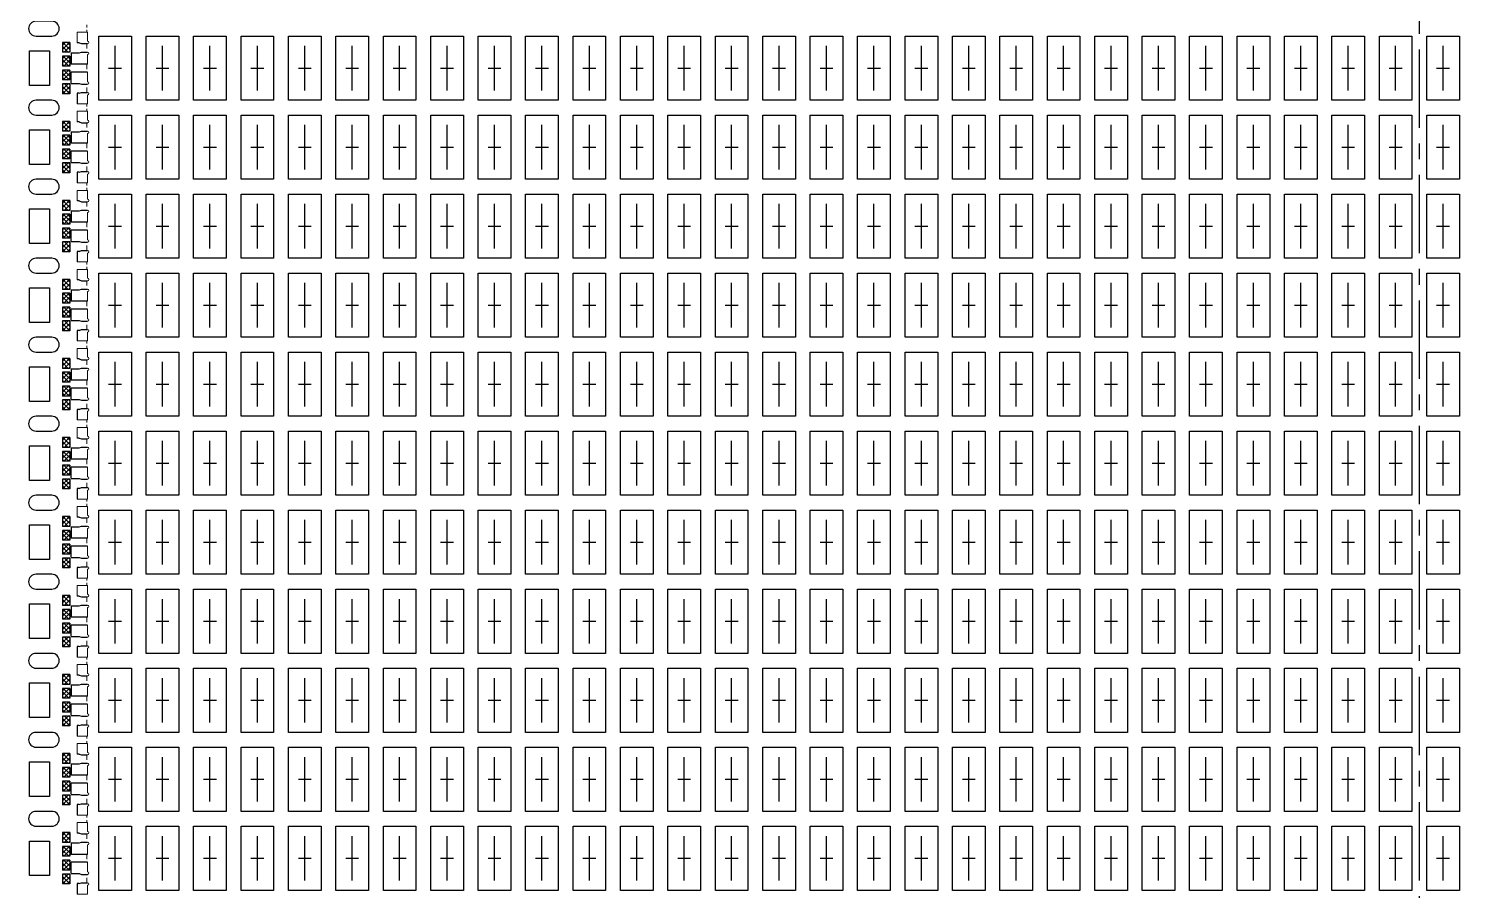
# Model space of a CAD drawing. Extents: x 741 to 839, y -25 to 98.
# Drawn here: x 764.4 to 793.36, y 34.26 to 51.71 of the extents above; entities that cross this region are included whole.
import ezdxf

# ---------------------------------------------------------------- set-up
doc = ezdxf.new("R2010")
doc.units = 0
for name, pattern in [('CENTER', [50.8, 31.75, -6.35, 6.35, -6.35]), ('CENTER2', [28.575, 19.05, -3.175, 3.175, -3.175]), ('HIDDEN2', [4.7625, 3.175, -1.5875])]:
    doc.linetypes.add(name, pattern=pattern)
for name, color, linetype in [('1', 7, 'Continuous'), ('DIE', 7, 'Continuous'), ('pkg', 2, 'Continuous'), ('PLATING', 3, 'Continuous'), ('中心线', 1, 'CENTER2'), ('图层1实体', 7, 'Continuous')]:
    doc.layers.add(name, color=color, linetype=linetype)
doc.layers.add('标注线', color=3, linetype='Continuous', lineweight=9)

# ---------------------------------------------------------------- blocks, each defined once
blk = doc.blocks.new('*U13')
at = {"layer": 'pkg'}
blk.add_lwpolyline([(-0.33, -0.65), (-0.33, 0.65), (0.33, 0.65), (0.33, -0.65)], close=True, dxfattribs=at)
at = {"layer": '中心线'}
for p, q in [((0, -0.45), (0, 0.45)), ((-0.13, 0), (0.13, 0))]:
    blk.add_line(p, q, dxfattribs=at)
blk = doc.blocks.new('*U12')
at = {"layer": '标注线', "color": 0, "linetype": 'ByBlock', "lineweight": -2}
for p in [(0, 22.4), (0.96, 22.4), (1.92, 22.4), (2.88, 22.4), (3.84, 22.4), (4.8, 22.4), (5.76, 22.4), (6.72, 22.4), (7.68, 22.4), (8.64, 22.4), (9.6, 22.4), (10.56, 22.4), (11.52, 22.4), (12.48, 22.4), (13.44, 22.4), (14.4, 22.4), (15.36, 22.4), (16.32, 22.4), (17.28, 22.4), (18.24, 22.4), (19.2, 22.4), (20.16, 22.4), (21.12, 22.4), (22.08, 22.4), (23.04, 22.4), (24, 22.4), (24.96, 22.4), (25.92, 22.4), (26.88, 22.4), (0, 20.8), (0.96, 20.8), (1.92, 20.8), (2.88, 20.8), (3.84, 20.8), (4.8, 20.8), (5.76, 20.8), (6.72, 20.8), (7.68, 20.8), (8.64, 20.8), (9.6, 20.8), (10.56, 20.8), (11.52, 20.8), (12.48, 20.8), (13.44, 20.8), (14.4, 20.8), (15.36, 20.8), (16.32, 20.8), (17.28, 20.8), (18.24, 20.8), (19.2, 20.8), (20.16, 20.8), (21.12, 20.8), (22.08, 20.8), (23.04, 20.8), (24, 20.8), (24.96, 20.8), (25.92, 20.8), (26.88, 20.8), (0, 19.2), (0.96, 19.2), (1.92, 19.2), (2.88, 19.2), (3.84, 19.2), (4.8, 19.2), (5.76, 19.2), (6.72, 19.2), (7.68, 19.2), (8.64, 19.2), (9.6, 19.2), (10.56, 19.2), (11.52, 19.2), (12.48, 19.2), (13.44, 19.2), (14.4, 19.2), (15.36, 19.2), (16.32, 19.2), (17.28, 19.2), (18.24, 19.2), (19.2, 19.2), (20.16, 19.2), (21.12, 19.2), (22.08, 19.2), (23.04, 19.2), (24, 19.2), (24.96, 19.2), (25.92, 19.2), (26.88, 19.2), (0, 17.6), (0.96, 17.6), (1.92, 17.6), (2.88, 17.6), (3.84, 17.6), (4.8, 17.6), (5.76, 17.6), (6.72, 17.6), (7.68, 17.6), (8.64, 17.6), (9.6, 17.6), (10.56, 17.6), (11.52, 17.6), (12.48, 17.6), (13.44, 17.6), (14.4, 17.6), (15.36, 17.6), (16.32, 17.6), (17.28, 17.6), (18.24, 17.6), (19.2, 17.6), (20.16, 17.6), (21.12, 17.6), (22.08, 17.6), (23.04, 17.6), (24, 17.6), (24.96, 17.6), (25.92, 17.6), (26.88, 17.6), (0, 16), (0.96, 16), (1.92, 16), (2.88, 16), (3.84, 16), (4.8, 16), (5.76, 16), (6.72, 16), (7.68, 16), (8.64, 16), (9.6, 16), (10.56, 16), (11.52, 16), (12.48, 16), (13.44, 16), (14.4, 16), (15.36, 16), (16.32, 16), (17.28, 16), (18.24, 16), (19.2, 16), (20.16, 16), (21.12, 16), (22.08, 16), (23.04, 16), (24, 16), (24.96, 16), (25.92, 16), (26.88, 16), (0, 14.4), (0.96, 14.4), (1.92, 14.4), (2.88, 14.4), (3.84, 14.4), (4.8, 14.4), (5.76, 14.4), (6.72, 14.4), (7.68, 14.4), (8.64, 14.4), (9.6, 14.4), (10.56, 14.4), (11.52, 14.4), (12.48, 14.4), (13.44, 14.4), (14.4, 14.4), (15.36, 14.4), (16.32, 14.4), (17.28, 14.4), (18.24, 14.4), (19.2, 14.4), (20.16, 14.4), (21.12, 14.4), (22.08, 14.4), (23.04, 14.4), (24, 14.4), (24.96, 14.4), (25.92, 14.4), (26.88, 14.4), (0, 12.8), (0.96, 12.8), (1.92, 12.8), (2.88, 12.8), (3.84, 12.8), (4.8, 12.8), (5.76, 12.8), (6.72, 12.8), (7.68, 12.8), (8.64, 12.8), (9.6, 12.8), (10.56, 12.8), (11.52, 12.8), (12.48, 12.8), (13.44, 12.8), (14.4, 12.8), (15.36, 12.8), (16.32, 12.8), (17.28, 12.8), (18.24, 12.8), (19.2, 12.8), (20.16, 12.8), (21.12, 12.8), (22.08, 12.8), (23.04, 12.8), (24, 12.8), (24.96, 12.8), (25.92, 12.8), (26.88, 12.8), (0, 11.2), (0.96, 11.2), (1.92, 11.2), (2.88, 11.2), (3.84, 11.2), (4.8, 11.2), (5.76, 11.2), (6.72, 11.2), (7.68, 11.2), (8.64, 11.2), (9.6, 11.2), (10.56, 11.2), (11.52, 11.2), (12.48, 11.2), (13.44, 11.2), (14.4, 11.2), (15.36, 11.2), (16.32, 11.2), (17.28, 11.2), (18.24, 11.2), (19.2, 11.2), (20.16, 11.2), (21.12, 11.2), (22.08, 11.2), (23.04, 11.2), (24, 11.2), (24.96, 11.2), (25.92, 11.2), (26.88, 11.2), (0, 9.6), (0.96, 9.6), (1.92, 9.6), (2.88, 9.6), (3.84, 9.6), (4.8, 9.6), (5.76, 9.6), (6.72, 9.6), (7.68, 9.6), (8.64, 9.6), (9.6, 9.6), (10.56, 9.6), (11.52, 9.6), (12.48, 9.6), (13.44, 9.6), (14.4, 9.6), (15.36, 9.6), (16.32, 9.6), (17.28, 9.6), (18.24, 9.6), (19.2, 9.6), (20.16, 9.6), (21.12, 9.6), (22.08, 9.6), (23.04, 9.6), (24, 9.6), (24.96, 9.6), (25.92, 9.6), (26.88, 9.6), (0, 8), (0.96, 8), (1.92, 8), (2.88, 8), (3.84, 8), (4.8, 8), (5.76, 8), (6.72, 8), (7.68, 8), (8.64, 8), (9.6, 8), (10.56, 8), (11.52, 8), (12.48, 8), (13.44, 8), (14.4, 8), (15.36, 8), (16.32, 8), (17.28, 8), (18.24, 8), (19.2, 8), (20.16, 8), (21.12, 8), (22.08, 8), (23.04, 8), (24, 8), (24.96, 8), (25.92, 8), (26.88, 8), (0, 6.4), (0.96, 6.4), (1.92, 6.4), (2.88, 6.4), (3.84, 6.4), (4.8, 6.4), (5.76, 6.4), (6.72, 6.4), (7.68, 6.4), (8.64, 6.4), (9.6, 6.4), (10.56, 6.4), (11.52, 6.4), (12.48, 6.4), (13.44, 6.4), (14.4, 6.4), (15.36, 6.4), (16.32, 6.4), (17.28, 6.4), (18.24, 6.4), (19.2, 6.4), (20.16, 6.4), (21.12, 6.4), (22.08, 6.4), (23.04, 6.4), (24, 6.4), (24.96, 6.4), (25.92, 6.4), (26.88, 6.4)]:
    blk.add_blockref('*U13', p, dxfattribs=at)
blk = doc.blocks.new('*U18')
at = {"color": 7}
blk.add_lwpolyline([(-0.2, 0.35), (0.2, 0.35), (0.2, -0.35), (-0.2, -0.35)], close=True, dxfattribs=at)
blk = doc.blocks.new('*U19')
at = {"color": 0, "linetype": 'ByBlock', "lineweight": -2}
for p in [(0, 22.4), (0, 20.8), (0, 19.2), (0, 17.6), (0, 16), (0, 14.4), (0, 12.8), (0, 11.2), (0, 9.6), (0, 8), (0, 6.4)]:
    blk.add_blockref('*U18', p, dxfattribs=at)
blk = doc.blocks.new('*U71')
at = {"color": 1, "ltscale": 10}
for p, q in [((0.16, 0.15), (-0.16, 0.15)), ((-0.16, -0.15), (0.16, -0.15))]:
    blk.add_line(p, q, dxfattribs=at)
at = {"layer": '1', "color": 1, "ltscale": 10}
for centre, start, end in [((-0.16, 0), 90, 270), ((0.16, 0), 270, 90)]:
    blk.add_arc(centre, 0.15, start, end, dxfattribs=at)
blk = doc.blocks.new('*U72')
at = {"layer": 'PLATING', "color": 0, "linetype": 'ByBlock', "lineweight": -2, "transparency": 16777216}
for p in [(0, 24), (0, 22.4), (0, 20.8), (0, 19.2), (0, 17.6), (0, 16), (0, 14.4), (0, 12.8), (0, 11.2), (0, 9.6), (0, 8)]:
    blk.add_blockref('*U71', p, dxfattribs=at)
blk = doc.blocks.new('*U77')
at = {"color": 7}
for p, q in [((-0.02, 0.435), (-0.06, 0.435)), ((-0.02, 0.435), (0.03, 0.42)), ((-0.18, 0.235), (-0.02, 0.235)), ((-0.18, 0.235), (-0.18, 0.005)), ((0.155, 0.005), (-0.18, 0.005)), ((-0.02, 0.235), (0.03, 0.25)), ((-0.18, -0.385), (-0.18, -0.155)), ((0.155, -0.155), (-0.18, -0.155)), ((-0.18, -0.385), (-0.02, -0.385)), ((-0.02, -0.385), (0.03, -0.4)), ((-0.02, -0.585), (0.03, -0.57)), ((-0.02, -0.585), (-0.06, -0.585)), ((-0.06, -0.585), (-0.06, -0.8))]:
    blk.add_line(p, q, dxfattribs=at)
at = {"layer": 'DIE', "lineweight": 15}
for p, q in [((0.155, 0.65), (-0.06, 0.65)), ((-0.06, 0.65), (-0.06, 0.435)), ((0.155, 0.65), (0.155, 0.47)), ((0.03, 0.42), (0.135, 0.42)), ((0.03, 0.25), (0.135, 0.25)), ((0.155, 0.2), (0.155, 0.005)), ((0.155, -0.35), (0.155, -0.155)), ((0.03, -0.4), (0.135, -0.4)), ((0.03, -0.57), (0.135, -0.57)), ((0.155, -0.8), (-0.06, -0.8)), ((0.155, -0.8), (0.155, -0.62))]:
    blk.add_line(p, q, dxfattribs=at)
at = {"layer": 'DIE'}
for p, q in [((0.03, 0.42), (0.155, 0.42)), ((0.03, 0.25), (0.155, 0.25)), ((0.03, -0.4), (0.155, -0.4)), ((0.03, -0.57), (0.155, -0.57))]:
    blk.add_line(p, q, dxfattribs=at)
at = {"layer": 'DIE', "lineweight": 15}
for centre in [(0.155, 0.445), (0.155, 0.225), (0.155, -0.375), (0.155, -0.595)]:
    blk.add_arc(centre, 0.025, 270, 90, dxfattribs=at)
at = {"layer": '图层1实体', "color": 4, "linetype": 'HIDDEN2', "lineweight": 15, "ltscale": 0.01}
for p, q in [((0.135, 0.75), (0.135, 0.8)), ((0.135, 0.65), (0.135, 0.7)), ((0.135, 0.42), (0.135, 0.25)), ((0.135, 0.005), (0.135, -0.155)), ((0.135, -0.57), (0.135, -0.4))]:
    blk.add_line(p, q, dxfattribs=at)
blk = doc.blocks.new('*U78')
at = {"color": 0, "linetype": 'ByBlock', "lineweight": -2, "transparency": 16777216}
for p in [(0, 22.4), (0, 20.8), (0, 19.2), (0, 17.6), (0, 16), (0, 14.4), (0, 12.8), (0, 11.2), (0, 9.6), (0, 8), (0, 6.4)]:
    blk.add_blockref('*U77', p, dxfattribs=at)

msp = doc.modelspace()

# ---------------------------------------------------------------- hatches: boundary and pattern name
at = {"layer": 'PLATING'}
h = msp.add_hatch(dxfattribs=at)
h.set_pattern_fill('ANSI37', color=256, scale=0.02)
h.set_pattern_definition([(45, (0, 22.4), (-0.0449012806, 0.0449012806), []), (135, (0, 22.4), (-0.0449012806, -0.0449012806), [])])
h.paths.add_polyline_path([(765.2368, 51.4307), (765.0868, 51.4307), (765.0868, 51.2307), (765.2368, 51.2307)])
h.paths.add_polyline_path([(765.2368, 51.1507), (765.0868, 51.1507), (765.0868, 50.9507), (765.2368, 50.9507)])
h.paths.add_polyline_path([(765.2368, 50.8707), (765.0868, 50.8707), (765.0868, 50.6707), (765.2368, 50.6707)])
h.paths.add_polyline_path([(765.2368, 50.5907), (765.0868, 50.5907), (765.0868, 50.3907), (765.2368, 50.3907)])
h = msp.add_hatch(dxfattribs=at)
h.set_pattern_fill('ANSI37', color=256, scale=0.02)
h.set_pattern_definition([(45, (0, 20.8), (-0.0449012806, 0.0449012806), []), (135, (0, 20.8), (-0.0449012806, -0.0449012806), [])])
h.paths.add_polyline_path([(765.2368, 49.8307), (765.0868, 49.8307), (765.0868, 49.6307), (765.2368, 49.6307)])
h.paths.add_polyline_path([(765.2368, 49.5507), (765.0868, 49.5507), (765.0868, 49.3507), (765.2368, 49.3507)])
h.paths.add_polyline_path([(765.2368, 49.2707), (765.0868, 49.2707), (765.0868, 49.0707), (765.2368, 49.0707)])
h.paths.add_polyline_path([(765.2368, 48.9907), (765.0868, 48.9907), (765.0868, 48.7907), (765.2368, 48.7907)])
h = msp.add_hatch(dxfattribs=at)
h.set_pattern_fill('ANSI37', color=256, scale=0.02)
h.set_pattern_definition([(45, (0, 19.2), (-0.0449012806, 0.0449012806), []), (135, (0, 19.2), (-0.0449012806, -0.0449012806), [])])
h.paths.add_polyline_path([(765.2368, 48.2307), (765.0868, 48.2307), (765.0868, 48.0307), (765.2368, 48.0307)])
h.paths.add_polyline_path([(765.2368, 47.9507), (765.0868, 47.9507), (765.0868, 47.7507), (765.2368, 47.7507)])
h.paths.add_polyline_path([(765.2368, 47.6707), (765.0868, 47.6707), (765.0868, 47.4707), (765.2368, 47.4707)])
h.paths.add_polyline_path([(765.2368, 47.3907), (765.0868, 47.3907), (765.0868, 47.1907), (765.2368, 47.1907)])
h = msp.add_hatch(dxfattribs=at)
h.set_pattern_fill('ANSI37', color=256, scale=0.02)
h.set_pattern_definition([(45, (0, 17.6), (-0.0449012806, 0.0449012806), []), (135, (0, 17.6), (-0.0449012806, -0.0449012806), [])])
h.paths.add_polyline_path([(765.2368, 46.6307), (765.0868, 46.6307), (765.0868, 46.4307), (765.2368, 46.4307)])
h.paths.add_polyline_path([(765.2368, 46.3507), (765.0868, 46.3507), (765.0868, 46.1507), (765.2368, 46.1507)])
h.paths.add_polyline_path([(765.2368, 46.0707), (765.0868, 46.0707), (765.0868, 45.8707), (765.2368, 45.8707)])
h.paths.add_polyline_path([(765.2368, 45.7907), (765.0868, 45.7907), (765.0868, 45.5907), (765.2368, 45.5907)])
h = msp.add_hatch(dxfattribs=at)
h.set_pattern_fill('ANSI37', color=256, scale=0.02)
h.set_pattern_definition([(45, (0, 16), (-0.0449012806, 0.0449012806), []), (135, (0, 16), (-0.0449012806, -0.0449012806), [])])
h.paths.add_polyline_path([(765.2368, 45.0307), (765.0868, 45.0307), (765.0868, 44.8307), (765.2368, 44.8307)])
h.paths.add_polyline_path([(765.2368, 44.7507), (765.0868, 44.7507), (765.0868, 44.5507), (765.2368, 44.5507)])
h.paths.add_polyline_path([(765.2368, 44.4707), (765.0868, 44.4707), (765.0868, 44.2707), (765.2368, 44.2707)])
h.paths.add_polyline_path([(765.2368, 44.1907), (765.0868, 44.1907), (765.0868, 43.9907), (765.2368, 43.9907)])
h = msp.add_hatch(dxfattribs=at)
h.set_pattern_fill('ANSI37', color=256, scale=0.02)
h.set_pattern_definition([(45, (0, 14.4), (-0.0449012806, 0.0449012806), []), (135, (0, 14.4), (-0.0449012806, -0.0449012806), [])])
h.paths.add_polyline_path([(765.2368, 43.4307), (765.0868, 43.4307), (765.0868, 43.2307), (765.2368, 43.2307)])
h.paths.add_polyline_path([(765.2368, 43.1507), (765.0868, 43.1507), (765.0868, 42.9507), (765.2368, 42.9507)])
h.paths.add_polyline_path([(765.2368, 42.8707), (765.0868, 42.8707), (765.0868, 42.6707), (765.2368, 42.6707)])
h.paths.add_polyline_path([(765.2368, 42.5907), (765.0868, 42.5907), (765.0868, 42.3907), (765.2368, 42.3907)])
h = msp.add_hatch(dxfattribs=at)
h.set_pattern_fill('ANSI37', color=256, scale=0.02)
h.set_pattern_definition([(45, (0, 12.8), (-0.0449012806, 0.0449012806), []), (135, (0, 12.8), (-0.0449012806, -0.0449012806), [])])
h.paths.add_polyline_path([(765.2368, 41.8307), (765.0868, 41.8307), (765.0868, 41.6307), (765.2368, 41.6307)])
h.paths.add_polyline_path([(765.2368, 41.5507), (765.0868, 41.5507), (765.0868, 41.3507), (765.2368, 41.3507)])
h.paths.add_polyline_path([(765.2368, 41.2707), (765.0868, 41.2707), (765.0868, 41.0707), (765.2368, 41.0707)])
h.paths.add_polyline_path([(765.2368, 40.9907), (765.0868, 40.9907), (765.0868, 40.7907), (765.2368, 40.7907)])
h = msp.add_hatch(dxfattribs=at)
h.set_pattern_fill('ANSI37', color=256, scale=0.02)
h.set_pattern_definition([(45, (0, 11.2), (-0.0449012806, 0.0449012806), []), (135, (0, 11.2), (-0.0449012806, -0.0449012806), [])])
h.paths.add_polyline_path([(765.2368, 40.2307), (765.0868, 40.2307), (765.0868, 40.0307), (765.2368, 40.0307)])
h.paths.add_polyline_path([(765.2368, 39.9507), (765.0868, 39.9507), (765.0868, 39.7507), (765.2368, 39.7507)])
h.paths.add_polyline_path([(765.2368, 39.6707), (765.0868, 39.6707), (765.0868, 39.4707), (765.2368, 39.4707)])
h.paths.add_polyline_path([(765.2368, 39.3907), (765.0868, 39.3907), (765.0868, 39.1907), (765.2368, 39.1907)])
h = msp.add_hatch(dxfattribs=at)
h.set_pattern_fill('ANSI37', color=256, scale=0.02)
h.set_pattern_definition([(45, (0, 9.6), (-0.0449012806, 0.0449012806), []), (135, (0, 9.6), (-0.0449012806, -0.0449012806), [])])
h.paths.add_polyline_path([(765.2368, 38.6307), (765.0868, 38.6307), (765.0868, 38.4307), (765.2368, 38.4307)])
h.paths.add_polyline_path([(765.2368, 38.3507), (765.0868, 38.3507), (765.0868, 38.1507), (765.2368, 38.1507)])
h.paths.add_polyline_path([(765.2368, 38.0707), (765.0868, 38.0707), (765.0868, 37.8707), (765.2368, 37.8707)])
h.paths.add_polyline_path([(765.2368, 37.7907), (765.0868, 37.7907), (765.0868, 37.5907), (765.2368, 37.5907)])
h = msp.add_hatch(dxfattribs=at)
h.set_pattern_fill('ANSI37', color=256, scale=0.02)
h.set_pattern_definition([(45, (0, 8), (-0.0449012806, 0.0449012806), []), (135, (0, 8), (-0.0449012806, -0.0449012806), [])])
h.paths.add_polyline_path([(765.2368, 37.0307), (765.0868, 37.0307), (765.0868, 36.8307), (765.2368, 36.8307)])
h.paths.add_polyline_path([(765.2368, 36.7507), (765.0868, 36.7507), (765.0868, 36.5507), (765.2368, 36.5507)])
h.paths.add_polyline_path([(765.2368, 36.4707), (765.0868, 36.4707), (765.0868, 36.2707), (765.2368, 36.2707)])
h.paths.add_polyline_path([(765.2368, 36.1907), (765.0868, 36.1907), (765.0868, 35.9907), (765.2368, 35.9907)])
h = msp.add_hatch(dxfattribs=at)
h.set_pattern_fill('ANSI37', color=256, scale=0.02)
h.set_pattern_definition([(45, (0, 6.4), (-0.0449012806, 0.0449012806), []), (135, (0, 6.4), (-0.0449012806, -0.0449012806), [])])
h.paths.add_polyline_path([(765.2368, 35.4307), (765.0868, 35.4307), (765.0868, 35.2307), (765.2368, 35.2307)])
h.paths.add_polyline_path([(765.2368, 35.1507), (765.0868, 35.1507), (765.0868, 34.9507), (765.2368, 34.9507)])
h.paths.add_polyline_path([(765.2368, 34.8707), (765.0868, 34.8707), (765.0868, 34.6707), (765.2368, 34.6707)])
h.paths.add_polyline_path([(765.2368, 34.5907), (765.0868, 34.5907), (765.0868, 34.3907), (765.2368, 34.3907)])

# ---------------------------------------------------------------- linework, layer by layer
for p, q in [((765.0868, 51.4307, 0.1909), (765.0868, 51.2307, 0.1909)), ((765.2368, 51.4307, 0.1909), (765.0868, 51.4307, 0.1909)), ((765.2368, 51.4307, 0.1909), (765.2368, 51.2307, 0.1909)), ((765.2368, 51.2307, 0.1909), (765.0868, 51.2307, 0.1909)), ((765.0868, 51.1507, 0.1909), (765.0868, 50.9507, 0.1909)), ((765.2368, 51.1507, 0.1909), (765.0868, 51.1507, 0.1909)), ((765.2368, 51.1507, 0.1909), (765.2368, 50.9507, 0.1909)), ((765.2368, 50.9507, 0.1909), (765.0868, 50.9507, 0.1909)), ((765.0868, 50.8707, 0.1909), (765.0868, 50.6707, 0.1909)), ((765.2368, 50.8707, 0.1909), (765.0868, 50.8707, 0.1909)), ((765.2368, 50.8707, 0.1909), (765.2368, 50.6707, 0.1909)), ((765.2368, 50.6707, 0.1909), (765.0868, 50.6707, 0.1909)), ((765.0868, 50.5907, 0.1909), (765.0868, 50.3907, 0.1909)), ((765.2368, 50.5907, 0.1909), (765.0868, 50.5907, 0.1909)), ((765.2368, 50.3907, 0.1909), (765.0868, 50.3907, 0.1909)), ((765.2368, 50.5907, 0.1909), (765.2368, 50.3907, 0.1909)), ((765.0868, 49.8307, 0.1909), (765.0868, 49.6307, 0.1909)), ((765.2368, 49.8307, 0.1909), (765.0868, 49.8307, 0.1909)), ((765.2368, 49.8307, 0.1909), (765.2368, 49.6307, 0.1909)), ((765.2368, 49.6307, 0.1909), (765.0868, 49.6307, 0.1909)), ((765.0868, 49.5507, 0.1909), (765.0868, 49.3507, 0.1909)), ((765.2368, 49.5507, 0.1909), (765.0868, 49.5507, 0.1909)), ((765.2368, 49.5507, 0.1909), (765.2368, 49.3507, 0.1909)), ((765.2368, 49.3507, 0.1909), (765.0868, 49.3507, 0.1909)), ((765.0868, 49.2707, 0.1909), (765.0868, 49.0707, 0.1909)), ((765.2368, 49.2707, 0.1909), (765.0868, 49.2707, 0.1909)), ((765.2368, 49.2707, 0.1909), (765.2368, 49.0707, 0.1909)), ((765.2368, 49.0707, 0.1909), (765.0868, 49.0707, 0.1909)), ((765.0868, 48.9907, 0.1909), (765.0868, 48.7907, 0.1909)), ((765.2368, 48.9907, 0.1909), (765.0868, 48.9907, 0.1909)), ((765.2368, 48.9907, 0.1909), (765.2368, 48.7907, 0.1909)), ((765.2368, 48.7907, 0.1909), (765.0868, 48.7907, 0.1909)), ((765.0868, 48.2307, 0.1909), (765.0868, 48.0307, 0.1909)), ((765.2368, 48.2307, 0.1909), (765.0868, 48.2307, 0.1909)), ((765.2368, 48.2307, 0.1909), (765.2368, 48.0307, 0.1909)), ((765.2368, 48.0307, 0.1909), (765.0868, 48.0307, 0.1909)), ((765.0868, 47.9507, 0.1909), (765.0868, 47.7507, 0.1909)), ((765.2368, 47.9507, 0.1909), (765.0868, 47.9507, 0.1909)), ((765.2368, 47.9507, 0.1909), (765.2368, 47.7507, 0.1909)), ((765.2368, 47.7507, 0.1909), (765.0868, 47.7507, 0.1909)), ((765.0868, 47.6707, 0.1909), (765.0868, 47.4707, 0.1909)), ((765.2368, 47.6707, 0.1909), (765.0868, 47.6707, 0.1909)), ((765.2368, 47.6707, 0.1909), (765.2368, 47.4707, 0.1909)), ((765.2368, 47.4707, 0.1909), (765.0868, 47.4707, 0.1909)), ((765.0868, 47.3907, 0.1909), (765.0868, 47.1907, 0.1909)), ((765.2368, 47.3907, 0.1909), (765.0868, 47.3907, 0.1909)), ((765.2368, 47.3907, 0.1909), (765.2368, 47.1907, 0.1909)), ((765.2368, 47.1907, 0.1909), (765.0868, 47.1907, 0.1909)), ((765.0868, 46.6307, 0.1909), (765.0868, 46.4307, 0.1909)), ((765.2368, 46.6307, 0.1909), (765.0868, 46.6307, 0.1909)), ((765.2368, 46.6307, 0.1909), (765.2368, 46.4307, 0.1909)), ((765.2368, 46.4307, 0.1909), (765.0868, 46.4307, 0.1909)), ((765.0868, 46.3507, 0.1909), (765.0868, 46.1507, 0.1909)), ((765.2368, 46.3507, 0.1909), (765.0868, 46.3507, 0.1909)), ((765.2368, 46.3507, 0.1909), (765.2368, 46.1507, 0.1909)), ((765.2368, 46.1507, 0.1909), (765.0868, 46.1507, 0.1909)), ((765.0868, 46.0707, 0.1909), (765.0868, 45.8707, 0.1909)), ((765.2368, 46.0707, 0.1909), (765.0868, 46.0707, 0.1909)), ((765.2368, 46.0707, 0.1909), (765.2368, 45.8707, 0.1909)), ((765.2368, 45.8707, 0.1909), (765.0868, 45.8707, 0.1909)), ((765.0868, 45.7907, 0.1909), (765.0868, 45.5907, 0.1909)), ((765.2368, 45.7907, 0.1909), (765.0868, 45.7907, 0.1909)), ((765.2368, 45.7907, 0.1909), (765.2368, 45.5907, 0.1909)), ((765.2368, 45.5907, 0.1909), (765.0868, 45.5907, 0.1909)), ((765.0868, 45.0307, 0.1909), (765.0868, 44.8307, 0.1909)), ((765.2368, 45.0307, 0.1909), (765.0868, 45.0307, 0.1909)), ((765.2368, 45.0307, 0.1909), (765.2368, 44.8307, 0.1909)), ((765.2368, 44.8307, 0.1909), (765.0868, 44.8307, 0.1909)), ((765.0868, 44.7507, 0.1909), (765.0868, 44.5507, 0.1909)), ((765.2368, 44.7507, 0.1909), (765.0868, 44.7507, 0.1909)), ((765.2368, 44.7507, 0.1909), (765.2368, 44.5507, 0.1909)), ((765.2368, 44.5507, 0.1909), (765.0868, 44.5507, 0.1909)), ((765.0868, 44.4707, 0.1909), (765.0868, 44.2707, 0.1909)), ((765.2368, 44.4707, 0.1909), (765.0868, 44.4707, 0.1909)), ((765.2368, 44.4707, 0.1909), (765.2368, 44.2707, 0.1909)), ((765.2368, 44.2707, 0.1909), (765.0868, 44.2707, 0.1909)), ((765.0868, 44.1907, 0.1909), (765.0868, 43.9907, 0.1909)), ((765.2368, 44.1907, 0.1909), (765.0868, 44.1907, 0.1909)), ((765.2368, 44.1907, 0.1909), (765.2368, 43.9907, 0.1909)), ((765.2368, 43.9907, 0.1909), (765.0868, 43.9907, 0.1909)), ((765.0868, 43.4307, 0.1909), (765.0868, 43.2307, 0.1909)), ((765.2368, 43.4307, 0.1909), (765.0868, 43.4307, 0.1909)), ((765.2368, 43.2307, 0.1909), (765.0868, 43.2307, 0.1909)), ((765.0868, 43.1507, 0.1909), (765.0868, 42.9507, 0.1909)), ((765.2368, 43.1507, 0.1909), (765.0868, 43.1507, 0.1909)), ((765.2368, 43.4307, 0.1909), (765.2368, 43.2307, 0.1909)), ((765.2368, 43.1507, 0.1909), (765.2368, 42.9507, 0.1909)), ((765.2368, 42.9507, 0.1909), (765.0868, 42.9507, 0.1909)), ((765.0868, 42.8707, 0.1909), (765.0868, 42.6707, 0.1909)), ((765.2368, 42.8707, 0.1909), (765.0868, 42.8707, 0.1909)), ((765.2368, 42.8707, 0.1909), (765.2368, 42.6707, 0.1909)), ((765.2368, 42.6707, 0.1909), (765.0868, 42.6707, 0.1909)), ((765.0868, 42.5907, 0.1909), (765.0868, 42.3907, 0.1909)), ((765.2368, 42.5907, 0.1909), (765.0868, 42.5907, 0.1909)), ((765.2368, 42.5907, 0.1909), (765.2368, 42.3907, 0.1909)), ((765.2368, 42.3907, 0.1909), (765.0868, 42.3907, 0.1909)), ((765.0868, 41.8307, 0.1909), (765.0868, 41.6307, 0.1909)), ((765.2368, 41.8307, 0.1909), (765.0868, 41.8307, 0.1909)), ((765.2368, 41.8307, 0.1909), (765.2368, 41.6307, 0.1909)), ((765.2368, 41.6307, 0.1909), (765.0868, 41.6307, 0.1909)), ((765.0868, 41.5507, 0.1909), (765.0868, 41.3507, 0.1909)), ((765.2368, 41.5507, 0.1909), (765.0868, 41.5507, 0.1909)), ((765.2368, 41.5507, 0.1909), (765.2368, 41.3507, 0.1909)), ((765.2368, 41.3507, 0.1909), (765.0868, 41.3507, 0.1909)), ((765.0868, 41.2707, 0.1909), (765.0868, 41.0707, 0.1909)), ((765.2368, 41.2707, 0.1909), (765.0868, 41.2707, 0.1909)), ((765.2368, 41.2707, 0.1909), (765.2368, 41.0707, 0.1909)), ((765.2368, 41.0707, 0.1909), (765.0868, 41.0707, 0.1909)), ((765.0868, 40.9907, 0.1909), (765.0868, 40.7907, 0.1909)), ((765.2368, 40.9907, 0.1909), (765.0868, 40.9907, 0.1909)), ((765.2368, 40.9907, 0.1909), (765.2368, 40.7907, 0.1909)), ((765.2368, 40.7907, 0.1909), (765.0868, 40.7907, 0.1909)), ((765.0868, 40.2307, 0.1909), (765.0868, 40.0307, 0.1909)), ((765.2368, 40.2307, 0.1909), (765.0868, 40.2307, 0.1909)), ((765.2368, 40.0307, 0.1909), (765.0868, 40.0307, 0.1909)), ((765.2368, 40.2307, 0.1909), (765.2368, 40.0307, 0.1909)), ((765.0868, 39.9507, 0.1909), (765.0868, 39.7507, 0.1909)), ((765.2368, 39.9507, 0.1909), (765.0868, 39.9507, 0.1909)), ((765.2368, 39.7507, 0.1909), (765.0868, 39.7507, 0.1909)), ((765.2368, 39.9507, 0.1909), (765.2368, 39.7507, 0.1909)), ((765.0868, 39.6707, 0.1909), (765.0868, 39.4707, 0.1909)), ((765.2368, 39.6707, 0.1909), (765.0868, 39.6707, 0.1909)), ((765.2368, 39.4707, 0.1909), (765.0868, 39.4707, 0.1909)), ((765.0868, 39.3907, 0.1909), (765.0868, 39.1907, 0.1909)), ((765.2368, 39.3907, 0.1909), (765.0868, 39.3907, 0.1909)), ((765.2368, 39.6707, 0.1909), (765.2368, 39.4707, 0.1909)), ((765.2368, 39.3907, 0.1909), (765.2368, 39.1907, 0.1909)), ((765.2368, 39.1907, 0.1909), (765.0868, 39.1907, 0.1909)), ((765.0868, 38.6307, 0.1909), (765.0868, 38.4307, 0.1909)), ((765.2368, 38.6307, 0.1909), (765.0868, 38.6307, 0.1909)), ((765.2368, 38.6307, 0.1909), (765.2368, 38.4307, 0.1909)), ((765.2368, 38.4307, 0.1909), (765.0868, 38.4307, 0.1909)), ((765.0868, 38.3507, 0.1909), (765.0868, 38.1507, 0.1909)), ((765.2368, 38.3507, 0.1909), (765.0868, 38.3507, 0.1909)), ((765.2368, 38.3507, 0.1909), (765.2368, 38.1507, 0.1909)), ((765.2368, 38.1507, 0.1909), (765.0868, 38.1507, 0.1909)), ((765.0868, 38.0707, 0.1909), (765.0868, 37.8707, 0.1909)), ((765.2368, 38.0707, 0.1909), (765.0868, 38.0707, 0.1909)), ((765.2368, 38.0707, 0.1909), (765.2368, 37.8707, 0.1909)), ((765.2368, 37.8707, 0.1909), (765.0868, 37.8707, 0.1909)), ((765.0868, 37.7907, 0.1909), (765.0868, 37.5907, 0.1909)), ((765.2368, 37.7907, 0.1909), (765.0868, 37.7907, 0.1909)), ((765.2368, 37.7907, 0.1909), (765.2368, 37.5907, 0.1909)), ((765.2368, 37.5907, 0.1909), (765.0868, 37.5907, 0.1909)), ((765.0868, 37.0307, 0.1909), (765.0868, 36.8307, 0.1909)), ((765.2368, 37.0307, 0.1909), (765.0868, 37.0307, 0.1909)), ((765.2368, 36.8307, 0.1909), (765.0868, 36.8307, 0.1909)), ((765.2368, 37.0307, 0.1909), (765.2368, 36.8307, 0.1909)), ((765.0868, 36.7507, 0.1909), (765.0868, 36.5507, 0.1909)), ((765.2368, 36.7507, 0.1909), (765.0868, 36.7507, 0.1909)), ((765.2368, 36.5507, 0.1909), (765.0868, 36.5507, 0.1909)), ((765.2368, 36.7507, 0.1909), (765.2368, 36.5507, 0.1909)), ((765.0868, 36.4707, 0.1909), (765.0868, 36.2707, 0.1909)), ((765.2368, 36.4707, 0.1909), (765.0868, 36.4707, 0.1909)), ((765.2368, 36.2707, 0.1909), (765.0868, 36.2707, 0.1909)), ((765.2368, 36.4707, 0.1909), (765.2368, 36.2707, 0.1909)), ((765.0868, 36.1907, 0.1909), (765.0868, 35.9907, 0.1909)), ((765.2368, 36.1907, 0.1909), (765.0868, 36.1907, 0.1909)), ((765.2368, 35.9907, 0.1909), (765.0868, 35.9907, 0.1909)), ((765.2368, 36.1907, 0.1909), (765.2368, 35.9907, 0.1909)), ((765.0868, 35.4307, 0.1909), (765.0868, 35.2307, 0.1909)), ((765.2368, 35.4307, 0.1909), (765.0868, 35.4307, 0.1909)), ((765.2368, 35.4307, 0.1909), (765.2368, 35.2307, 0.1909)), ((765.2368, 35.2307, 0.1909), (765.0868, 35.2307, 0.1909)), ((765.0868, 35.1507, 0.1909), (765.0868, 34.9507, 0.1909)), ((765.2368, 35.1507, 0.1909), (765.0868, 35.1507, 0.1909)), ((765.2368, 35.1507, 0.1909), (765.2368, 34.9507, 0.1909)), ((765.2368, 34.9507, 0.1909), (765.0868, 34.9507, 0.1909)), ((765.0868, 34.8707, 0.1909), (765.0868, 34.6707, 0.1909)), ((765.2368, 34.8707, 0.1909), (765.0868, 34.8707, 0.1909)), ((765.2368, 34.8707, 0.1909), (765.2368, 34.6707, 0.1909)), ((765.2368, 34.6707, 0.1909), (765.0868, 34.6707, 0.1909)), ((765.0868, 34.5907, 0.1909), (765.0868, 34.3907, 0.1909)), ((765.2368, 34.5907, 0.1909), (765.0868, 34.5907, 0.1909)), ((765.2368, 34.5907, 0.1909), (765.2368, 34.3907, 0.1909)), ((765.2368, 34.3907, 0.1909), (765.0868, 34.3907, 0.1909))]:
    msp.add_line(p, q, dxfattribs=at)
at = {"layer": '中心线', "linetype": 'CENTER', "ltscale": 0.05}
msp.add_line((792.5518, 21.7607, 0.1909), (792.5518, 89.6607, 0.1909), dxfattribs=at)

# ---------------------------------------------------------------- block references
at = {"color": 4}
msp.add_blockref('*U78', (765.4418, 28.5857, 0.1909), dxfattribs=at)
at = {"color": 7}
msp.add_blockref('*U19', (764.6218, 28.5107, 0.1909), dxfattribs=at)
at = {"layer": 'PLATING', "color": 4}
msp.add_blockref('*U72', (764.7118, 27.7107, 0.1909), dxfattribs=at)
at = {"layer": '标注线', "color": 4}
msp.add_blockref('*U12', (766.1518, 28.5107, 0.1909), dxfattribs=at)

doc.saveas('drawing.dxf')
